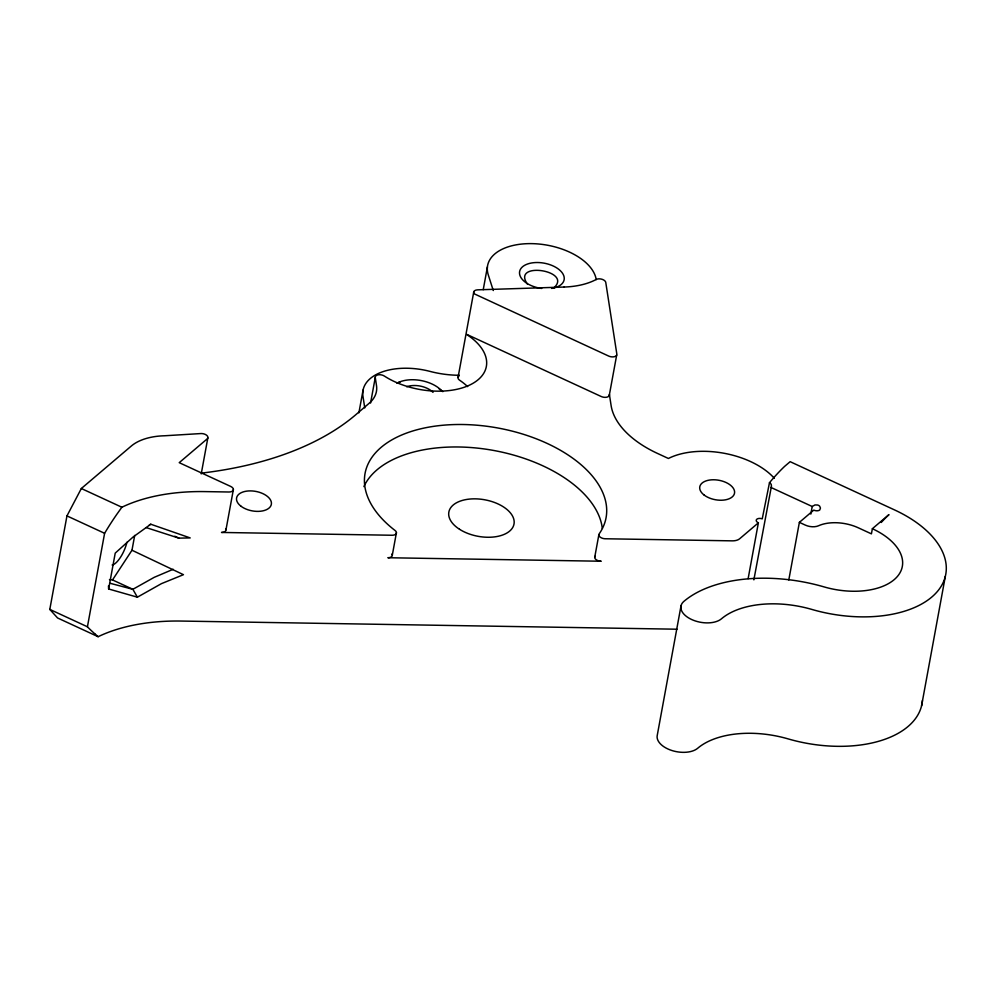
<?xml version="1.0" encoding="UTF-8"?>
<svg xmlns="http://www.w3.org/2000/svg" width="996" height="996" viewBox="0 0 996 996"><rect width="100%" height="100%" fill="white"/><g stroke="black" fill="none" stroke-linecap="round" stroke-linejoin="round"><path stroke-width="1.49" d="M677.019 629.211L181.11 621.056A155.127 86.963 10.4 0 0 98.118 636.705L57.569 617.968L49.8 609.403L66.956 515.903L81.336 488.513L131.285 446.046A55.191 30.938 10.4 0 1 164.539 435.775L200.47 433.584A5.515 3.1 10.4 0 1 206.608 435.227A5.515 3.1 10.4 0 1 207.156 438.912L179.218 462.667L230.699 486.446A5.515 3.1 10.4 0 1 233.301 490.007A5.515 3.1 10.4 0 1 228.943 491.999L204.865 491.601A155.127 86.963 10.4 0 0 121.873 507.238L81.336 488.513M121.873 507.238L116.669 514.521A306.096 284.271 -42.2 0 0 104.605 533.296L87.424 626.783L49.8 609.403M134.697 535.412L131.982 550.24L183.451 574.68L161.452 583.644L137.386 597.177L108.639 588.985L115.225 553.129L133.066 537.031L150.782 524.232L190.199 537.927L178.894 538.126L146.188 527.594M201.229 473.922L207.828 437.966M225.955 529.934L233.388 489.472M358.884 412.842L363.067 390.059M370.587 402.994L375.255 377.521A5.515 3.1 10.4 0 1 378.268 374.807A5.515 3.1 10.4 0 1 384.369 376.065A61.814 34.661 10.4 0 0 470.187 384.805A61.814 34.661 10.4 0 0 467.883 335.279L466.937 334.469L601.211 396.508A5.515 3.1 10.4 0 0 606.9 397.155A5.515 3.1 10.4 0 0 609.415 394.541L611.121 405.609A96.114 53.884 10.4 0 0 657.572 453.466L668.416 458.471A66.682 37.387 10.4 0 1 774.315 478.279M392.312 555.133L396.433 532.661M458.135 376.998L473.81 291.591M483.234 289.687L487.405 266.953M609.228 395.649L616.661 355.199M594.712 557.349L598.833 534.877M681.052 605.655L657.298 735.11A22.074 12.375 10.4 0 0 671.727 750.461A22.074 12.375 10.4 0 0 697.723 748.233A80.166 44.945 10.4 0 1 788.147 738.895A106.298 59.586 10.4 0 0 922.433 700.487M748.133 578.664L758.367 522.85A4.42 2.478 10.4 0 1 756.674 519.364A4.42 2.478 10.4 0 1 762.239 518.854L769.472 482.711A148.317 51.132 -65.2 0 1 784.611 466.389L790.152 461.683L894.508 509.902A106.298 59.586 10.4 0 1 937.709 591.089A106.298 59.586 10.4 0 1 811.902 609.44A80.166 44.945 10.4 0 0 721.49 618.777A22.074 12.375 10.4 0 1 691.61 619.5A22.074 12.375 10.4 0 1 683.866 601.397A124.326 69.695 10.4 0 1 824.078 586.905A62.138 34.835 10.4 0 0 897.62 576.186A62.138 34.835 10.4 0 0 872.372 528.714L888.967 514.608A148.317 51.132 -65.2 0 0 881.223 522.477M753.86 579.859L771.464 486.135L771.178 484.193L769.472 482.711M788.795 579.971L799.377 522.365L813.769 510.126A4.42 2.478 10.4 0 0 819.745 509.989L820.455 508.085L819.671 506.217A4.27 3.175 0.7 0 0 817.592 505.009L814.977 504.935L812.213 506.503L810.831 514.085M872.372 528.714L871.425 533.856L858.303 527.805A33.117 18.563 10.4 0 0 818.525 525.764A11.043 6.188 10.4 0 1 805.266 525.079L799.377 522.365M921.574 705.803L945.329 576.348M109.46 579.61L112.523 579.933L131.982 550.24M758.367 522.85L739.605 538.799A11.043 6.188 10.4 0 1 732.222 540.853L605.294 538.761A5.515 3.1 10.4 0 1 600.115 537.068A5.515 3.1 10.4 0 1 599.169 533.844A122.52 68.687 10.4 0 0 545.509 442.672A122.52 68.687 10.4 0 0 391.416 440.132A122.52 68.687 10.4 0 0 395.051 530.482A5.515 3.1 10.4 0 1 396.147 533.707A5.515 3.1 10.4 0 1 391.988 535.25L221.51 532.449A5.515 3.1 10.4 0 0 225.631 528.826M149.363 524.842L150.782 524.232M553.328 288.305C574.53 270.501 510.575 260.641 527.544 284.296M173.18 569.276L154.193 577.344L132.866 589.308L110.357 583.345M112.523 579.933L132.866 589.308L137.386 597.177M770.829 487.393L812.213 506.503M174.773 536.234L178.894 538.126M66.956 515.903L104.58 533.283M94.782 633.742L98.118 636.705M493.281 290.546L488.264 274.834A55.191 30.938 10.4 0 1 534.292 243.709A55.191 30.938 10.4 0 1 596.218 279.602M375.255 377.521L376.488 385.489A55.191 30.938 10.4 0 1 369.242 403.206L355.821 414.685A329.178 184.546 10.4 0 1 202.462 473M364.76 407.924L362.967 396.296A55.191 30.938 10.4 0 1 430.048 371.408A67.143 37.636 10.4 0 0 459.318 375.268M108.452 585.922L108.639 588.985M541.687 288.454A22.634 12.687 10.4 0 1 520.447 269.281A22.634 12.687 10.4 0 1 554.05 266.393A22.634 12.687 10.4 0 1 556.478 287.184M555.345 287.57A22.634 12.687 10.4 0 1 551.597 288.404M458.944 376.09A5.515 3.1 10.4 0 0 459.642 380.235A61.814 34.661 10.4 0 1 467.622 386.61M397.155 382.937A33.117 18.563 10.4 0 1 400.043 382.14M439.224 389.025A33.117 18.563 10.4 0 1 442.847 391.665M397.143 383.136A27.589 15.475 10.4 0 1 441.875 390.992M406.704 386.759A17.667 9.898 10.4 0 1 433.011 392.362M94.645 633.68A306.096 41.633 27.7 0 1 87.299 626.721M595.048 556.316A5.515 3.1 10.4 0 0 595.994 559.54A5.515 3.1 10.4 0 0 601.173 561.234L387.867 557.735A5.515 3.1 10.4 0 0 391.938 554.013M363.889 486.608A122.52 68.687 10.4 0 1 492.111 450.18A122.52 68.687 10.4 0 1 602.306 528.39M126.878 542.31A17.667 6.088 -65.2 0 1 112.15 564.993M564.11 287.047L477.731 289.836A5.515 3.1 10.4 0 0 474.183 293.795L608.631 356.045A5.515 3.1 10.4 0 0 614.32 356.705A5.515 3.1 10.4 0 0 616.835 354.09L605.767 282.441A5.515 3.1 10.4 0 0 602.02 279.278A5.515 3.1 10.4 0 0 596.218 279.478A66.234 37.126 10.4 0 1 564.11 287.047M240.982 506.217A17.667 9.898 10.4 0 0 270.576 506.317A17.667 9.898 10.4 0 0 250.357 490.891A17.667 9.898 10.4 0 0 240.982 506.217M704.16 495.074A17.667 9.898 10.4 0 0 733.753 495.174A17.667 9.898 10.4 0 0 713.547 479.761A17.667 9.898 10.4 0 0 704.16 495.074M459.517 529.274A33.117 18.563 10.4 0 0 513.463 525.95A33.117 18.563 10.4 0 0 471.332 498.934A33.117 18.563 10.4 0 0 459.517 529.274"/></g></svg>
